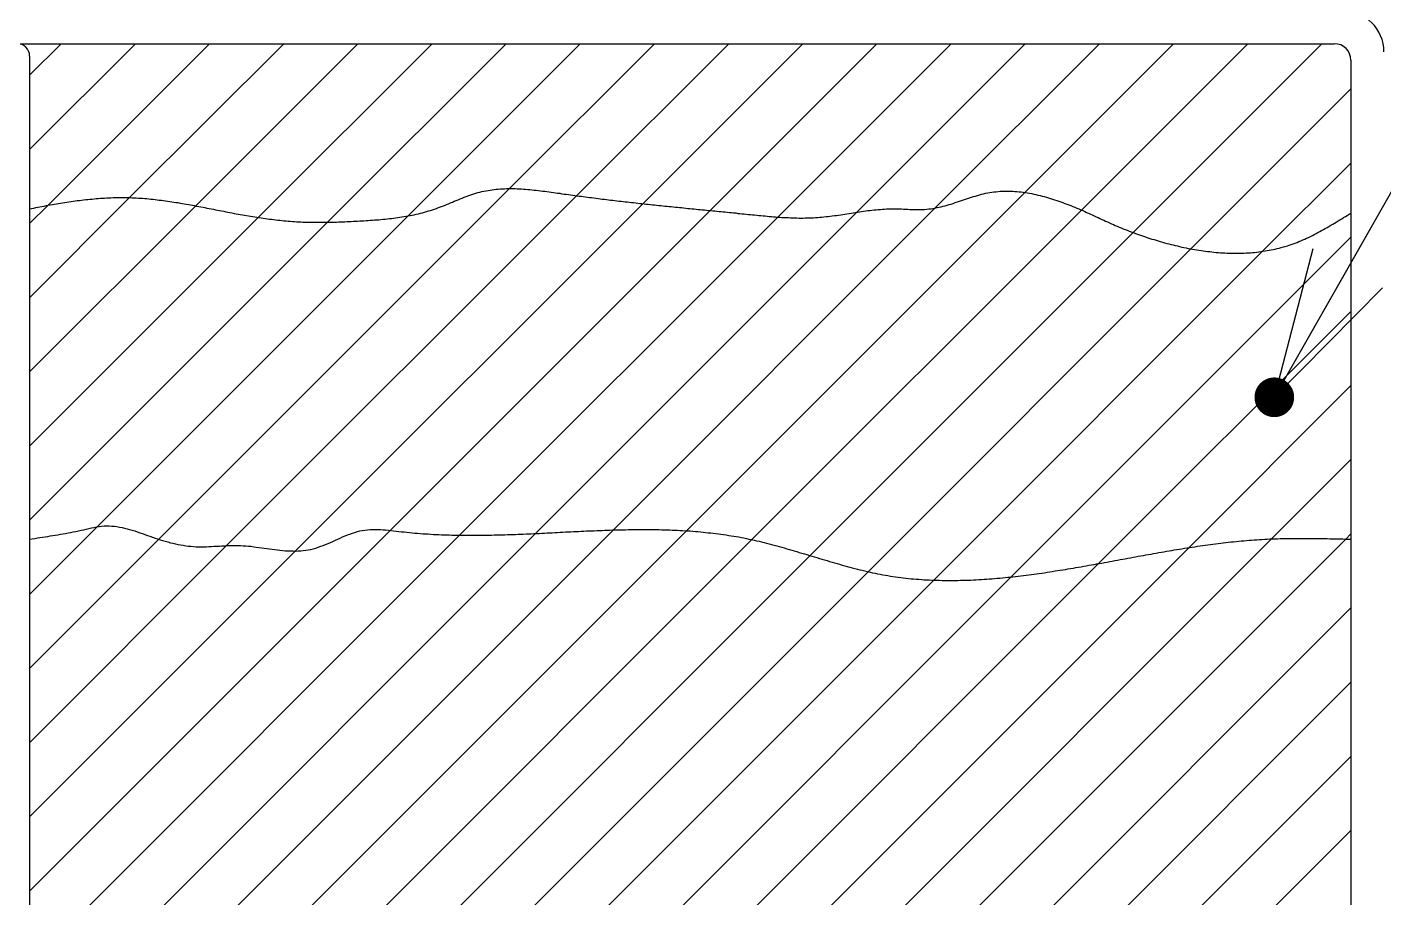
# Model space of a CAD drawing. Extents: x 443 to 1217, y -1921 to -677.
# Drawn here: x 888.38 to 904.38, y -1010.01 to -999.74 of the extents above; entities that cross this region are included whole.
import ezdxf

# ---------------------------------------------------------------- set-up
doc = ezdxf.new("R2010")
doc.units = 0
doc.header["$MEASUREMENT"] = 0
doc.layers.get('0').update_dxf_attribs({"linetype": 'CONTINUOUS'})
doc.layers.add('3', color=8, linetype='CONTINUOUS')

msp = doc.modelspace()

# ---------------------------------------------------------------- linework, layer by layer
at = {"color": 7, "linetype": 'Continuous'}
msp.add_line((903.087, -1004.109), (912.433, -987.68), dxfattribs=at)
at = {"color": 8, "linetype": 'Continuous'}
for p, q in [((888.406, -1001.187), (889.654, -999.939)), ((888.406, -1000.312), (888.779, -999.939)), ((888.621, -1001.846), (890.528, -999.939)), ((889.586, -1001.755), (891.403, -999.939)), ((890.365, -1001.852), (892.278, -999.939)), ((891.103, -1001.988), (893.152, -999.939)), ((891.92, -1002.046), (894.027, -999.939)), ((892.87, -1001.97), (894.901, -999.939)), ((894.067, -1001.648), (895.776, -999.939)), ((894.857, -1001.732), (896.651, -999.939)), ((895.638, -1001.826), (897.525, -999.939)), ((896.432, -1001.906), (898.4, -999.939)), ((897.229, -1001.984), (899.275, -999.939)), ((898.161, -1001.927), (900.149, -999.939)), ((899.084, -1001.878), (901.024, -999.939)), ((900.143, -1001.694), (901.898, -999.939)), ((900.811, -1001.901), (902.773, -999.939)), ((901.42, -1002.166), (903.648, -999.939)), ((902.102, -1002.359), (903.989, -1000.472)), ((902.947, -1002.388), (903.989, -1001.347)), ((889.93, -1005.784), (894.067, -1001.648)), ((896.153, -1005.684), (900.143, -1001.694)), ((888.406, -1002.936), (889.586, -1001.755)), ((888.406, -1002.061), (888.621, -1001.846)), ((888.406, -1003.81), (890.365, -1001.852)), ((890.73, -1005.859), (894.857, -1001.732)), ((891.542, -1005.922), (895.638, -1001.826)), ((888.406, -1004.685), (891.103, -1001.988)), ((889.204, -1005.636), (892.87, -1001.97)), ((892.659, -1005.679), (896.432, -1001.906)), ((893.478, -1005.736), (897.229, -1001.984)), ((894.372, -1005.716), (898.161, -1001.927)), ((895.288, -1005.675), (899.084, -1001.878)), ((896.924, -1005.788), (900.811, -1001.901)), ((888.406, -1005.56), (891.92, -1002.046)), ((897.611, -1005.976), (901.42, -1002.166)), ((899.982, -1006.228), (903.989, -1002.221)), ((898.295, -1006.166), (902.102, -1002.359)), ((899.069, -1006.266), (902.947, -1002.388)), ((901.014, -1006.071), (903.989, -1003.096)), ((902.077, -1005.883), (903.989, -1003.971)), ((903.054, -1005.78), (903.989, -1004.845)), ((888.406, -1006.434), (889.204, -1005.636)), ((888.406, -1012.557), (895.288, -1005.675)), ((888.406, -1009.933), (892.659, -1005.679)), ((888.406, -1013.431), (896.153, -1005.684)), ((888.406, -1011.682), (894.372, -1005.716)), ((888.406, -1010.807), (893.478, -1005.736)), ((888.406, -1007.309), (889.93, -1005.784)), ((888.406, -1014.306), (896.924, -1005.788)), ((888.406, -1008.184), (890.73, -1005.859)), ((894.063, -1014.771), (903.054, -1005.78)), ((894.98, -1014.729), (903.928, -1005.781)), ((903.928, -1005.781), (903.989, -1005.72)), ((888.406, -1009.058), (891.542, -1005.922)), ((888.848, -1014.739), (897.611, -1005.976)), ((893.205, -1014.754), (902.077, -1005.883)), ((889.923, -1014.538), (898.295, -1006.166)), ((892.372, -1014.713), (901.014, -1006.071)), ((890.75, -1014.585), (899.069, -1006.266)), ((891.553, -1014.657), (899.982, -1006.228)), ((895.968, -1014.615), (903.989, -1006.594)), ((896.915, -1014.543), (903.989, -1007.469)), ((897.773, -1014.56), (903.989, -1008.344)), ((898.575, -1014.632), (903.989, -1009.218))]:
    msp.add_line(p, q, dxfattribs=at)
at = {"color": 8}
for q in [(904.243, -1002.078), (903.545, -1002.353), (904.362, -1002.818)]:
    msp.add_line((903.087, -1004.109), q, dxfattribs=at)
at = {"color": 8, "const_width": 0.234}
msp.add_lwpolyline([(902.981, -1004.059, 1), (903.192, -1004.16, 1), (902.981, -1004.059)], format="xyb", dxfattribs=at)
at = {"layer": '3', "color": 3, "linetype": 'Continuous'}
for p, q in [((884.997, -999.939), (903.794, -999.939)), ((888.406, -1000.085), (888.406, -1020.44)), ((903.989, -1000.134), (903.989, -1020.391))]:
    msp.add_line(p, q, dxfattribs=at)
at = {"layer": '3', "color": 3}
for p, q in [((893.647, -1001.71), (893.67, -1001.702)), ((893.67, -1001.702), (893.694, -1001.696)), ((893.694, -1001.696), (893.717, -1001.689)), ((893.717, -1001.689), (893.741, -1001.684)), ((893.741, -1001.684), (893.765, -1001.678)), ((893.765, -1001.678), (893.789, -1001.674)), ((893.789, -1001.674), (893.813, -1001.669)), ((893.813, -1001.669), (893.837, -1001.665)), ((893.837, -1001.665), (893.861, -1001.662)), ((893.861, -1001.662), (893.885, -1001.658)), ((893.885, -1001.658), (893.91, -1001.656)), ((893.91, -1001.656), (893.934, -1001.654)), ((893.934, -1001.654), (893.959, -1001.652)), ((893.959, -1001.652), (893.983, -1001.651)), ((893.983, -1001.651), (894.008, -1001.65)), ((894.008, -1001.65), (894.032, -1001.649)), ((894.032, -1001.649), (894.057, -1001.649)), ((894.057, -1001.649), (894.082, -1001.649)), ((894.082, -1001.649), (894.106, -1001.649)), ((894.106, -1001.649), (894.131, -1001.649)), ((894.131, -1001.649), (894.156, -1001.65)), ((894.156, -1001.65), (894.181, -1001.651)), ((894.181, -1001.651), (894.206, -1001.652)), ((894.206, -1001.652), (894.231, -1001.654)), ((894.231, -1001.654), (894.256, -1001.655)), ((894.256, -1001.655), (894.281, -1001.657)), ((894.281, -1001.657), (894.306, -1001.66)), ((894.306, -1001.66), (894.331, -1001.663)), ((894.331, -1001.663), (894.356, -1001.665)), ((894.356, -1001.665), (894.382, -1001.667)), ((894.382, -1001.667), (894.408, -1001.67)), ((894.408, -1001.67), (894.433, -1001.674)), ((894.433, -1001.674), (894.458, -1001.677)), ((894.458, -1001.677), (894.483, -1001.68)), ((894.483, -1001.68), (894.508, -1001.684)), ((894.508, -1001.684), (894.533, -1001.687)), ((894.533, -1001.687), (894.559, -1001.69)), ((894.559, -1001.69), (894.584, -1001.694)), ((894.584, -1001.694), (894.609, -1001.698)), ((894.609, -1001.698), (894.634, -1001.701)), ((894.634, -1001.701), (894.659, -1001.704)), ((894.659, -1001.704), (894.684, -1001.709)), ((899.657, -1001.71), (899.681, -1001.704)), ((899.681, -1001.704), (899.706, -1001.699)), ((899.706, -1001.699), (899.73, -1001.694)), ((899.73, -1001.694), (899.754, -1001.69)), ((899.754, -1001.69), (899.779, -1001.687)), ((899.779, -1001.687), (899.803, -1001.685)), ((899.803, -1001.685), (899.828, -1001.682)), ((899.828, -1001.682), (899.852, -1001.68)), ((899.852, -1001.68), (899.877, -1001.679)), ((899.877, -1001.679), (899.901, -1001.678)), ((899.901, -1001.678), (899.927, -1001.678)), ((899.927, -1001.678), (899.952, -1001.678)), ((899.952, -1001.678), (899.977, -1001.678)), ((899.977, -1001.678), (900.001, -1001.679)), ((900.001, -1001.679), (900.026, -1001.681)), ((900.026, -1001.681), (900.051, -1001.684)), ((900.051, -1001.684), (900.076, -1001.686)), ((900.076, -1001.686), (900.101, -1001.688)), ((900.101, -1001.688), (900.126, -1001.691)), ((900.126, -1001.691), (900.15, -1001.694)), ((900.15, -1001.694), (900.175, -1001.699)), ((900.175, -1001.699), (900.2, -1001.703)), ((900.2, -1001.703), (900.225, -1001.707)), ((900.225, -1001.707), (900.25, -1001.713)), ((888.503, -1001.868), (888.528, -1001.863)), ((888.528, -1001.863), (888.552, -1001.859)), ((888.552, -1001.859), (888.577, -1001.854)), ((888.577, -1001.854), (888.601, -1001.849)), ((888.601, -1001.849), (888.625, -1001.845)), ((888.625, -1001.845), (888.65, -1001.84)), ((888.65, -1001.84), (888.674, -1001.836)), ((888.674, -1001.836), (888.699, -1001.832)), ((888.699, -1001.832), (888.723, -1001.827)), ((888.723, -1001.827), (888.748, -1001.823)), ((888.748, -1001.823), (888.772, -1001.82)), ((888.772, -1001.82), (888.797, -1001.815)), ((888.797, -1001.815), (888.821, -1001.811)), ((888.821, -1001.811), (888.846, -1001.808)), ((888.846, -1001.808), (888.87, -1001.803)), ((888.87, -1001.803), (888.895, -1001.8)), ((888.895, -1001.8), (888.919, -1001.797)), ((888.919, -1001.797), (888.944, -1001.794)), ((888.944, -1001.794), (888.968, -1001.789)), ((888.968, -1001.789), (888.993, -1001.787)), ((888.993, -1001.787), (889.018, -1001.784)), ((889.018, -1001.784), (889.042, -1001.781)), ((889.042, -1001.781), (889.068, -1001.778)), ((889.068, -1001.778), (889.093, -1001.775)), ((889.093, -1001.775), (889.117, -1001.773)), ((889.117, -1001.773), (889.142, -1001.771)), ((889.142, -1001.771), (889.167, -1001.769)), ((889.167, -1001.769), (889.192, -1001.766)), ((889.192, -1001.766), (889.216, -1001.764)), ((889.216, -1001.764), (889.241, -1001.763)), ((889.241, -1001.763), (889.266, -1001.761)), ((889.266, -1001.761), (889.291, -1001.76)), ((889.291, -1001.76), (889.316, -1001.759)), ((889.316, -1001.759), (889.34, -1001.758)), ((889.34, -1001.758), (889.365, -1001.757)), ((889.365, -1001.757), (889.39, -1001.755)), ((889.39, -1001.755), (889.415, -1001.755)), ((889.415, -1001.755), (889.44, -1001.754)), ((889.44, -1001.754), (889.465, -1001.754)), ((889.465, -1001.754), (889.489, -1001.754)), ((889.489, -1001.754), (889.514, -1001.754)), ((889.514, -1001.754), (889.539, -1001.754)), ((889.539, -1001.754), (889.564, -1001.755)), ((889.564, -1001.755), (889.59, -1001.755)), ((889.59, -1001.755), (889.614, -1001.757)), ((889.614, -1001.757), (889.639, -1001.758)), ((889.639, -1001.758), (889.664, -1001.759)), ((889.664, -1001.759), (889.689, -1001.76)), ((889.689, -1001.76), (889.713, -1001.761)), ((889.713, -1001.761), (889.738, -1001.763)), ((889.738, -1001.763), (889.763, -1001.764)), ((889.763, -1001.764), (889.787, -1001.766)), ((889.787, -1001.766), (889.812, -1001.769)), ((889.812, -1001.769), (889.837, -1001.772)), ((889.837, -1001.772), (889.861, -1001.774)), ((889.861, -1001.774), (889.886, -1001.776)), ((889.886, -1001.776), (889.911, -1001.779)), ((889.911, -1001.779), (889.935, -1001.783)), ((889.935, -1001.783), (889.96, -1001.786)), ((889.96, -1001.786), (889.984, -1001.788)), ((889.984, -1001.788), (890.009, -1001.793)), ((890.009, -1001.793), (890.033, -1001.796)), ((890.033, -1001.796), (890.058, -1001.799)), ((890.058, -1001.799), (890.082, -1001.803)), ((890.082, -1001.803), (890.107, -1001.807)), ((890.107, -1001.807), (890.131, -1001.811)), ((890.131, -1001.811), (890.156, -1001.814)), ((890.156, -1001.814), (890.18, -1001.819)), ((890.18, -1001.819), (890.205, -1001.823)), ((890.205, -1001.823), (890.229, -1001.827)), ((890.229, -1001.827), (890.254, -1001.832)), ((890.254, -1001.832), (890.278, -1001.836)), ((890.278, -1001.836), (890.303, -1001.84)), ((890.303, -1001.84), (890.327, -1001.845)), ((890.327, -1001.845), (890.352, -1001.849)), ((890.352, -1001.849), (890.376, -1001.855)), ((890.376, -1001.855), (890.401, -1001.859)), ((890.401, -1001.859), (890.425, -1001.863)), ((890.425, -1001.863), (890.451, -1001.868)), ((893.23, -1001.873), (893.252, -1001.864)), ((893.252, -1001.864), (893.276, -1001.856)), ((893.276, -1001.856), (893.299, -1001.846)), ((893.299, -1001.846), (893.322, -1001.837)), ((893.322, -1001.837), (893.345, -1001.827)), ((893.345, -1001.827), (893.369, -1001.818)), ((893.369, -1001.818), (893.392, -1001.808)), ((893.392, -1001.808), (893.415, -1001.798)), ((893.415, -1001.798), (893.438, -1001.789)), ((893.438, -1001.789), (893.461, -1001.779)), ((893.461, -1001.779), (893.485, -1001.77)), ((893.485, -1001.77), (893.507, -1001.761)), ((893.507, -1001.761), (893.53, -1001.751)), ((893.53, -1001.751), (893.553, -1001.742)), ((893.553, -1001.742), (893.576, -1001.734)), ((893.576, -1001.734), (893.6, -1001.725)), ((893.6, -1001.725), (893.623, -1001.717)), ((893.623, -1001.717), (893.647, -1001.71)), ((894.684, -1001.709), (894.71, -1001.712)), ((894.71, -1001.712), (894.736, -1001.715)), ((894.736, -1001.715), (894.761, -1001.719)), ((894.761, -1001.719), (894.786, -1001.723)), ((894.786, -1001.723), (894.811, -1001.726)), ((894.811, -1001.726), (894.836, -1001.729)), ((894.836, -1001.729), (894.861, -1001.733)), ((894.861, -1001.733), (894.886, -1001.736)), ((894.886, -1001.736), (894.911, -1001.739)), ((894.911, -1001.739), (894.936, -1001.743)), ((894.936, -1001.743), (894.96, -1001.747)), ((894.96, -1001.747), (894.985, -1001.749)), ((894.985, -1001.749), (895.01, -1001.752)), ((895.01, -1001.752), (895.035, -1001.755)), ((895.035, -1001.755), (895.06, -1001.759)), ((895.06, -1001.759), (895.086, -1001.762)), ((895.086, -1001.762), (895.11, -1001.765)), ((895.11, -1001.765), (895.135, -1001.769)), ((895.135, -1001.769), (895.16, -1001.772)), ((895.16, -1001.772), (895.185, -1001.774)), ((895.185, -1001.774), (895.21, -1001.777)), ((895.21, -1001.777), (895.234, -1001.781)), ((895.234, -1001.781), (895.259, -1001.784)), ((895.259, -1001.784), (895.284, -1001.786)), ((895.284, -1001.786), (895.308, -1001.789)), ((895.308, -1001.789), (895.333, -1001.793)), ((895.333, -1001.793), (895.358, -1001.795)), ((895.358, -1001.795), (895.382, -1001.798)), ((895.382, -1001.798), (895.407, -1001.8)), ((895.407, -1001.8), (895.432, -1001.803)), ((895.432, -1001.803), (895.456, -1001.806)), ((895.456, -1001.806), (895.481, -1001.809)), ((895.481, -1001.809), (895.506, -1001.811)), ((895.506, -1001.811), (895.53, -1001.814)), ((895.53, -1001.814), (895.555, -1001.816)), ((895.555, -1001.816), (895.579, -1001.82)), ((895.579, -1001.82), (895.604, -1001.822)), ((895.604, -1001.822), (895.628, -1001.825)), ((895.628, -1001.825), (895.653, -1001.827)), ((895.653, -1001.827), (895.678, -1001.831)), ((895.678, -1001.831), (895.702, -1001.833)), ((895.702, -1001.833), (895.727, -1001.835)), ((895.727, -1001.835), (895.751, -1001.838)), ((895.751, -1001.838), (895.776, -1001.84)), ((895.776, -1001.84), (895.8, -1001.843)), ((895.8, -1001.843), (895.826, -1001.846)), ((895.826, -1001.846), (895.85, -1001.848)), ((895.85, -1001.848), (895.875, -1001.85)), ((895.875, -1001.85), (895.899, -1001.854)), ((895.899, -1001.854), (895.924, -1001.856)), ((895.924, -1001.856), (895.948, -1001.858)), ((895.948, -1001.858), (895.973, -1001.861)), ((895.973, -1001.861), (895.997, -1001.863)), ((895.997, -1001.863), (896.022, -1001.866)), ((896.022, -1001.866), (896.046, -1001.868)), ((899.133, -1001.869), (899.157, -1001.862)), ((899.157, -1001.862), (899.181, -1001.857)), ((899.181, -1001.857), (899.205, -1001.85)), ((899.205, -1001.85), (899.229, -1001.844)), ((899.229, -1001.844), (899.253, -1001.836)), ((899.253, -1001.836), (899.276, -1001.83)), ((899.276, -1001.83), (899.3, -1001.822)), ((899.3, -1001.822), (899.324, -1001.814)), ((899.324, -1001.814), (899.348, -1001.806)), ((899.348, -1001.806), (899.372, -1001.798)), ((899.372, -1001.798), (899.395, -1001.79)), ((899.395, -1001.79), (899.419, -1001.782)), ((899.419, -1001.782), (899.443, -1001.774)), ((899.443, -1001.774), (899.467, -1001.765)), ((899.467, -1001.765), (899.491, -1001.758)), ((899.491, -1001.758), (899.515, -1001.75)), ((899.515, -1001.75), (899.537, -1001.742)), ((899.537, -1001.742), (899.561, -1001.736)), ((899.561, -1001.736), (899.585, -1001.728)), ((899.585, -1001.728), (899.609, -1001.722)), ((899.609, -1001.722), (899.633, -1001.715)), ((899.633, -1001.715), (899.657, -1001.71)), ((900.25, -1001.713), (900.274, -1001.718)), ((900.274, -1001.718), (900.299, -1001.724)), ((900.299, -1001.724), (900.324, -1001.729)), ((900.324, -1001.729), (900.348, -1001.736)), ((900.348, -1001.736), (900.373, -1001.742)), ((900.373, -1001.742), (900.398, -1001.749)), ((900.398, -1001.749), (900.422, -1001.757)), ((900.422, -1001.757), (900.447, -1001.764)), ((900.447, -1001.764), (900.471, -1001.772)), ((900.471, -1001.772), (900.495, -1001.779)), ((900.495, -1001.779), (900.52, -1001.787)), ((900.52, -1001.787), (900.544, -1001.796)), ((900.544, -1001.796), (900.568, -1001.804)), ((900.568, -1001.804), (900.592, -1001.813)), ((900.592, -1001.813), (900.616, -1001.822)), ((900.616, -1001.822), (900.64, -1001.831)), ((900.64, -1001.831), (900.664, -1001.84)), ((900.664, -1001.84), (900.687, -1001.849)), ((900.687, -1001.849), (900.711, -1001.859)), ((900.711, -1001.859), (900.734, -1001.869)), ((888.406, -1001.886), (888.43, -1001.882)), ((888.43, -1001.882), (888.455, -1001.878)), ((888.455, -1001.878), (888.479, -1001.872)), ((888.479, -1001.872), (888.503, -1001.868)), ((890.451, -1001.868), (890.474, -1001.873)), ((890.474, -1001.873), (890.498, -1001.878)), ((890.498, -1001.878), (890.524, -1001.883)), ((890.524, -1001.883), (890.548, -1001.887)), ((890.548, -1001.887), (890.573, -1001.892)), ((890.573, -1001.892), (890.597, -1001.897)), ((890.597, -1001.897), (890.622, -1001.901)), ((890.622, -1001.901), (890.646, -1001.907)), ((890.646, -1001.907), (890.671, -1001.911)), ((890.671, -1001.911), (890.695, -1001.916)), ((890.695, -1001.916), (890.72, -1001.921)), ((890.72, -1001.921), (890.744, -1001.925)), ((890.744, -1001.925), (890.768, -1001.93)), ((890.768, -1001.93), (890.793, -1001.934)), ((890.793, -1001.934), (890.817, -1001.94)), ((890.817, -1001.94), (890.842, -1001.944)), ((890.842, -1001.944), (890.866, -1001.948)), ((890.866, -1001.948), (890.891, -1001.953)), ((890.891, -1001.953), (890.915, -1001.957)), ((890.915, -1001.957), (890.94, -1001.961)), ((890.94, -1001.961), (890.964, -1001.966)), ((890.964, -1001.966), (890.989, -1001.97)), ((890.989, -1001.97), (891.013, -1001.975)), ((891.013, -1001.975), (891.038, -1001.978)), ((891.038, -1001.978), (891.062, -1001.982)), ((891.062, -1001.982), (891.087, -1001.986)), ((891.087, -1001.986), (891.111, -1001.99)), ((891.111, -1001.99), (891.136, -1001.993)), ((891.136, -1001.993), (891.16, -1001.997)), ((891.16, -1001.997), (891.185, -1002.001)), ((891.185, -1002.001), (891.21, -1002.004)), ((891.21, -1002.004), (891.234, -1002.007)), ((891.234, -1002.007), (891.259, -1002.01)), ((891.259, -1002.01), (891.283, -1002.014)), ((891.283, -1002.014), (891.308, -1002.017)), ((891.308, -1002.017), (891.332, -1002.019)), ((891.332, -1002.019), (891.357, -1002.022)), ((891.357, -1002.022), (891.382, -1002.025)), ((891.382, -1002.025), (891.406, -1002.027)), ((891.406, -1002.027), (891.431, -1002.03)), ((892.324, -1002.029), (892.349, -1002.027)), ((892.349, -1002.027), (892.374, -1002.026)), ((892.374, -1002.026), (892.399, -1002.024)), ((892.399, -1002.024), (892.424, -1002.022)), ((892.424, -1002.022), (892.449, -1002.02)), ((892.449, -1002.02), (892.474, -1002.018)), ((892.474, -1002.018), (892.499, -1002.017)), ((892.499, -1002.017), (892.524, -1002.015)), ((892.524, -1002.015), (892.548, -1002.013)), ((892.548, -1002.013), (892.573, -1002.01)), ((892.573, -1002.01), (892.599, -1002.007)), ((892.599, -1002.007), (892.624, -1002.005)), ((892.624, -1002.005), (892.649, -1002.002)), ((892.649, -1002.002), (892.673, -1002)), ((892.673, -1002), (892.698, -1001.996)), ((892.698, -1001.996), (892.723, -1001.993)), ((892.723, -1001.993), (892.747, -1001.99)), ((892.747, -1001.99), (892.772, -1001.986)), ((892.772, -1001.986), (892.797, -1001.982)), ((892.797, -1001.982), (892.821, -1001.979)), ((892.821, -1001.979), (892.846, -1001.975)), ((892.846, -1001.975), (892.87, -1001.97)), ((892.87, -1001.97), (892.895, -1001.966)), ((892.895, -1001.966), (892.919, -1001.96)), ((892.919, -1001.96), (892.943, -1001.956)), ((892.943, -1001.956), (892.967, -1001.951)), ((892.967, -1001.951), (892.992, -1001.945)), ((892.992, -1001.945), (893.016, -1001.939)), ((893.016, -1001.939), (893.04, -1001.933)), ((893.04, -1001.933), (893.064, -1001.927)), ((893.064, -1001.927), (893.088, -1001.92)), ((893.088, -1001.92), (893.112, -1001.912)), ((893.112, -1001.912), (893.135, -1001.906)), ((893.135, -1001.906), (893.159, -1001.898)), ((893.159, -1001.898), (893.183, -1001.889)), ((893.183, -1001.889), (893.206, -1001.882)), ((893.206, -1001.882), (893.23, -1001.873)), ((896.046, -1001.868), (896.071, -1001.871)), ((896.071, -1001.871), (896.095, -1001.873)), ((896.095, -1001.873), (896.12, -1001.875)), ((896.12, -1001.875), (896.144, -1001.878)), ((896.144, -1001.878), (896.169, -1001.881)), ((896.169, -1001.881), (896.193, -1001.883)), ((896.193, -1001.883), (896.218, -1001.885)), ((896.218, -1001.885), (896.242, -1001.887)), ((896.242, -1001.887), (896.267, -1001.891)), ((896.267, -1001.891), (896.291, -1001.893)), ((896.291, -1001.893), (896.316, -1001.895)), ((896.316, -1001.895), (896.34, -1001.897)), ((896.34, -1001.897), (896.365, -1001.899)), ((896.365, -1001.899), (896.389, -1001.903)), ((896.389, -1001.903), (896.414, -1001.905)), ((896.414, -1001.905), (896.438, -1001.907)), ((896.438, -1001.907), (896.463, -1001.909)), ((896.463, -1001.909), (896.488, -1001.912)), ((896.488, -1001.912), (896.512, -1001.915)), ((896.512, -1001.915), (896.537, -1001.917)), ((896.537, -1001.917), (896.561, -1001.919)), ((896.561, -1001.919), (896.586, -1001.922)), ((896.586, -1001.922), (896.61, -1001.924)), ((896.61, -1001.924), (896.635, -1001.927)), ((896.635, -1001.927), (896.66, -1001.929)), ((896.66, -1001.929), (896.684, -1001.932)), ((896.684, -1001.932), (896.709, -1001.934)), ((896.709, -1001.934), (896.734, -1001.936)), ((896.734, -1001.936), (896.758, -1001.94)), ((896.758, -1001.94), (896.783, -1001.942)), ((896.783, -1001.942), (896.809, -1001.944)), ((896.809, -1001.944), (896.833, -1001.947)), ((896.833, -1001.947), (896.858, -1001.949)), ((896.858, -1001.949), (896.883, -1001.952)), ((896.883, -1001.952), (896.907, -1001.955)), ((896.907, -1001.955), (896.932, -1001.957)), ((896.932, -1001.957), (896.957, -1001.959)), ((896.957, -1001.959), (896.982, -1001.963)), ((896.982, -1001.963), (897.006, -1001.965)), ((897.006, -1001.965), (897.031, -1001.967)), ((897.031, -1001.967), (897.056, -1001.969)), ((897.056, -1001.969), (897.081, -1001.971)), ((897.081, -1001.971), (897.106, -1001.975)), ((897.106, -1001.975), (897.13, -1001.977)), ((897.13, -1001.977), (897.155, -1001.978)), ((897.155, -1001.978), (897.18, -1001.98)), ((897.18, -1001.98), (897.205, -1001.982)), ((897.205, -1001.982), (897.23, -1001.984)), ((897.23, -1001.984), (897.254, -1001.985)), ((897.254, -1001.985), (897.279, -1001.988)), ((897.279, -1001.988), (897.304, -1001.989)), ((897.304, -1001.989), (897.329, -1001.99)), ((897.329, -1001.99), (897.355, -1001.991)), ((897.355, -1001.991), (897.379, -1001.992)), ((897.379, -1001.992), (897.404, -1001.993)), ((897.404, -1001.993), (897.429, -1001.994)), ((897.429, -1001.994), (897.454, -1001.994)), ((897.454, -1001.994), (897.479, -1001.995)), ((897.479, -1001.995), (897.503, -1001.995)), ((897.503, -1001.995), (897.528, -1001.995)), ((897.528, -1001.995), (897.553, -1001.994)), ((897.553, -1001.994), (897.578, -1001.994)), ((897.578, -1001.994), (897.602, -1001.993)), ((897.602, -1001.993), (897.627, -1001.993)), ((897.627, -1001.993), (897.652, -1001.992)), ((897.652, -1001.992), (897.676, -1001.99)), ((897.676, -1001.99), (897.701, -1001.989)), ((897.701, -1001.989), (897.726, -1001.986)), ((897.726, -1001.986), (897.75, -1001.984)), ((897.75, -1001.984), (897.775, -1001.982)), ((897.775, -1001.982), (897.8, -1001.979)), ((897.8, -1001.979), (897.824, -1001.977)), ((897.824, -1001.977), (897.849, -1001.973)), ((897.849, -1001.973), (897.873, -1001.97)), ((897.873, -1001.97), (897.898, -1001.967)), ((897.898, -1001.967), (897.923, -1001.964)), ((897.923, -1001.964), (897.947, -1001.96)), ((897.947, -1001.96), (897.972, -1001.956)), ((897.972, -1001.956), (897.996, -1001.953)), ((897.996, -1001.953), (898.022, -1001.948)), ((898.022, -1001.948), (898.045, -1001.945)), ((898.045, -1001.945), (898.071, -1001.941)), ((898.071, -1001.941), (898.095, -1001.937)), ((898.095, -1001.937), (898.12, -1001.933)), ((898.12, -1001.933), (898.145, -1001.93)), ((898.145, -1001.93), (898.169, -1001.925)), ((898.169, -1001.925), (898.194, -1001.922)), ((898.194, -1001.922), (898.218, -1001.918)), ((898.218, -1001.918), (898.243, -1001.915)), ((898.243, -1001.915), (898.267, -1001.911)), ((898.267, -1001.911), (898.292, -1001.908)), ((898.292, -1001.908), (898.317, -1001.905)), ((898.317, -1001.905), (898.341, -1001.901)), ((898.341, -1001.901), (898.366, -1001.899)), ((898.366, -1001.899), (898.391, -1001.897)), ((898.391, -1001.897), (898.415, -1001.895)), ((898.415, -1001.895), (898.44, -1001.893)), ((898.44, -1001.893), (898.465, -1001.891)), ((898.465, -1001.891), (898.49, -1001.889)), ((898.49, -1001.889), (898.514, -1001.888)), ((898.514, -1001.888), (898.539, -1001.887)), ((898.539, -1001.887), (898.564, -1001.886)), ((898.564, -1001.886), (898.589, -1001.886)), ((898.589, -1001.886), (898.614, -1001.887)), ((898.614, -1001.887), (898.639, -1001.887)), ((898.639, -1001.887), (898.665, -1001.888)), ((898.665, -1001.888), (898.688, -1001.888)), ((898.688, -1001.888), (898.714, -1001.889)), ((898.714, -1001.889), (898.739, -1001.891)), ((898.739, -1001.891), (898.764, -1001.892)), ((898.764, -1001.892), (898.789, -1001.893)), ((898.789, -1001.893), (898.814, -1001.893)), ((898.814, -1001.893), (898.839, -1001.894)), ((898.839, -1001.894), (898.864, -1001.894)), ((898.864, -1001.894), (898.888, -1001.894)), ((898.888, -1001.894), (898.913, -1001.894)), ((898.913, -1001.894), (898.938, -1001.894)), ((898.938, -1001.894), (898.962, -1001.893)), ((898.962, -1001.893), (898.987, -1001.891)), ((898.987, -1001.891), (899.011, -1001.888)), ((899.011, -1001.888), (899.036, -1001.885)), ((899.036, -1001.885), (899.06, -1001.882)), ((899.06, -1001.882), (899.084, -1001.879)), ((899.084, -1001.879), (899.109, -1001.873)), ((899.109, -1001.873), (899.133, -1001.869)), ((900.734, -1001.869), (900.757, -1001.879)), ((900.757, -1001.879), (900.781, -1001.888)), ((900.781, -1001.888), (900.804, -1001.898)), ((900.804, -1001.898), (900.827, -1001.908)), ((900.827, -1001.908), (900.85, -1001.918)), ((900.85, -1001.918), (900.871, -1001.929)), ((900.871, -1001.929), (900.894, -1001.939)), ((900.894, -1001.939), (900.917, -1001.949)), ((900.917, -1001.949), (900.939, -1001.959)), ((900.939, -1001.959), (900.962, -1001.97)), ((900.962, -1001.97), (900.985, -1001.98)), ((900.985, -1001.98), (901.007, -1001.991)), ((901.007, -1001.991), (901.029, -1002.001)), ((901.029, -1002.001), (901.051, -1002.012)), ((901.051, -1002.012), (901.074, -1002.021)), ((901.074, -1002.021), (901.097, -1002.032)), ((903.839, -1002.03), (903.861, -1002.017)), ((903.861, -1002.017), (903.882, -1002.004)), ((903.882, -1002.004), (903.903, -1001.99)), ((903.903, -1001.99), (903.925, -1001.977)), ((903.925, -1001.977), (903.946, -1001.964)), ((903.946, -1001.964), (903.968, -1001.951)), ((903.968, -1001.951), (903.989, -1001.937)), ((891.431, -1002.03), (891.455, -1002.032)), ((891.455, -1002.032), (891.48, -1002.033)), ((891.48, -1002.033), (891.505, -1002.036)), ((891.505, -1002.036), (891.529, -1002.038)), ((891.529, -1002.038), (891.555, -1002.039)), ((891.555, -1002.039), (891.58, -1002.04)), ((891.58, -1002.04), (891.604, -1002.042)), ((891.604, -1002.042), (891.629, -1002.043)), ((891.629, -1002.043), (891.654, -1002.044)), ((891.654, -1002.044), (891.678, -1002.044)), ((891.678, -1002.044), (891.703, -1002.045)), ((891.703, -1002.045), (891.728, -1002.045)), ((891.728, -1002.045), (891.753, -1002.046)), ((891.753, -1002.046), (891.777, -1002.046)), ((891.777, -1002.046), (891.802, -1002.046)), ((891.802, -1002.046), (891.827, -1002.046)), ((891.827, -1002.046), (891.852, -1002.046)), ((891.852, -1002.046), (891.876, -1002.046)), ((891.876, -1002.046), (891.901, -1002.046)), ((891.901, -1002.046), (891.926, -1002.045)), ((891.926, -1002.045), (891.951, -1002.045)), ((891.951, -1002.045), (891.975, -1002.044)), ((891.975, -1002.044), (892, -1002.044)), ((892, -1002.044), (892.025, -1002.043)), ((892.025, -1002.043), (892.05, -1002.042)), ((892.05, -1002.042), (892.075, -1002.041)), ((892.075, -1002.041), (892.101, -1002.04)), ((892.101, -1002.04), (892.124, -1002.039)), ((892.124, -1002.039), (892.15, -1002.038)), ((892.15, -1002.038), (892.175, -1002.037)), ((892.175, -1002.037), (892.2, -1002.036)), ((892.2, -1002.036), (892.225, -1002.034)), ((892.225, -1002.034), (892.25, -1002.033)), ((892.25, -1002.033), (892.275, -1002.031)), ((892.275, -1002.031), (892.3, -1002.03)), ((892.3, -1002.03), (892.324, -1002.029)), ((901.097, -1002.032), (901.12, -1002.042)), ((901.12, -1002.042), (901.142, -1002.052)), ((901.142, -1002.052), (901.165, -1002.063)), ((901.165, -1002.063), (901.189, -1002.073)), ((901.189, -1002.073), (901.211, -1002.082)), ((901.211, -1002.082), (901.234, -1002.092)), ((901.234, -1002.092), (901.257, -1002.102)), ((901.257, -1002.102), (901.281, -1002.112)), ((901.281, -1002.112), (901.304, -1002.121)), ((901.304, -1002.121), (901.328, -1002.13)), ((901.328, -1002.13), (901.352, -1002.14)), ((901.352, -1002.14), (901.376, -1002.149)), ((901.376, -1002.149), (901.4, -1002.159)), ((901.4, -1002.159), (901.424, -1002.167)), ((901.424, -1002.167), (901.448, -1002.176)), ((901.448, -1002.176), (901.472, -1002.185)), ((901.472, -1002.185), (901.496, -1002.194)), ((903.557, -1002.19), (903.579, -1002.178)), ((903.579, -1002.178), (903.6, -1002.167)), ((903.6, -1002.167), (903.622, -1002.155)), ((903.622, -1002.155), (903.644, -1002.143)), ((903.644, -1002.143), (903.666, -1002.131)), ((903.666, -1002.131), (903.688, -1002.119)), ((903.688, -1002.119), (903.709, -1002.106)), ((903.709, -1002.106), (903.731, -1002.094)), ((903.731, -1002.094), (903.753, -1002.081)), ((903.753, -1002.081), (903.775, -1002.068)), ((903.775, -1002.068), (903.797, -1002.056)), ((903.797, -1002.056), (903.817, -1002.043)), ((903.817, -1002.043), (903.839, -1002.03)), ((901.496, -1002.194), (901.52, -1002.202)), ((901.52, -1002.202), (901.545, -1002.211)), ((901.545, -1002.211), (901.569, -1002.219)), ((901.569, -1002.219), (901.594, -1002.227)), ((901.594, -1002.227), (901.618, -1002.235)), ((901.618, -1002.235), (901.643, -1002.243)), ((901.643, -1002.243), (901.668, -1002.25)), ((901.668, -1002.25), (901.692, -1002.258)), ((901.692, -1002.258), (901.717, -1002.265)), ((901.717, -1002.265), (901.742, -1002.273)), ((901.742, -1002.273), (901.767, -1002.28)), ((901.767, -1002.28), (901.792, -1002.287)), ((901.792, -1002.287), (901.817, -1002.294)), ((901.817, -1002.294), (901.842, -1002.3)), ((901.842, -1002.3), (901.868, -1002.307)), ((901.868, -1002.307), (901.893, -1002.313)), ((901.893, -1002.313), (901.918, -1002.32)), ((901.918, -1002.32), (901.944, -1002.325)), ((901.944, -1002.325), (901.969, -1002.331)), ((901.969, -1002.331), (901.994, -1002.337)), ((901.994, -1002.337), (902.019, -1002.343)), ((902.019, -1002.343), (902.045, -1002.347)), ((902.045, -1002.347), (902.07, -1002.353)), ((903.145, -1002.349), (903.169, -1002.343)), ((903.169, -1002.343), (903.193, -1002.336)), ((903.193, -1002.336), (903.216, -1002.33)), ((903.216, -1002.33), (903.24, -1002.322)), ((903.24, -1002.322), (903.262, -1002.316)), ((903.262, -1002.316), (903.285, -1002.307)), ((903.285, -1002.307), (903.308, -1002.299)), ((903.308, -1002.299), (903.332, -1002.291)), ((903.332, -1002.291), (903.355, -1002.282)), ((903.355, -1002.282), (903.377, -1002.273)), ((903.377, -1002.273), (903.4, -1002.263)), ((903.4, -1002.263), (903.423, -1002.253)), ((903.423, -1002.253), (903.446, -1002.244)), ((903.446, -1002.244), (903.467, -1002.234)), ((903.467, -1002.234), (903.49, -1002.223)), ((903.49, -1002.223), (903.512, -1002.212)), ((903.512, -1002.212), (903.535, -1002.201)), ((903.535, -1002.201), (903.557, -1002.19)), ((902.07, -1002.353), (902.095, -1002.358)), ((902.095, -1002.358), (902.121, -1002.362)), ((902.121, -1002.362), (902.147, -1002.367)), ((902.147, -1002.367), (902.172, -1002.371)), ((902.172, -1002.371), (902.198, -1002.376)), ((902.198, -1002.376), (902.223, -1002.379)), ((902.223, -1002.379), (902.248, -1002.383)), ((902.248, -1002.383), (902.274, -1002.386)), ((902.274, -1002.386), (902.299, -1002.39)), ((902.299, -1002.39), (902.325, -1002.392)), ((902.325, -1002.392), (902.35, -1002.395)), ((902.35, -1002.395), (902.375, -1002.397)), ((902.375, -1002.397), (902.402, -1002.4)), ((902.402, -1002.4), (902.427, -1002.402)), ((902.427, -1002.402), (902.452, -1002.404)), ((902.452, -1002.404), (902.478, -1002.406)), ((902.478, -1002.406), (902.503, -1002.407)), ((902.503, -1002.407), (902.528, -1002.408)), ((902.528, -1002.408), (902.553, -1002.409)), ((902.553, -1002.409), (902.578, -1002.409)), ((902.578, -1002.409), (902.604, -1002.41)), ((902.604, -1002.41), (902.629, -1002.41)), ((902.629, -1002.41), (902.654, -1002.41)), ((902.654, -1002.41), (902.679, -1002.409)), ((902.679, -1002.409), (902.705, -1002.409)), ((902.705, -1002.409), (902.73, -1002.408)), ((902.73, -1002.408), (902.755, -1002.407)), ((902.755, -1002.407), (902.78, -1002.406)), ((902.78, -1002.406), (902.804, -1002.404)), ((902.804, -1002.404), (902.829, -1002.402)), ((902.829, -1002.402), (902.854, -1002.4)), ((902.854, -1002.4), (902.879, -1002.397)), ((902.879, -1002.397), (902.903, -1002.394)), ((902.903, -1002.394), (902.928, -1002.391)), ((902.928, -1002.391), (902.952, -1002.388)), ((902.952, -1002.388), (902.977, -1002.384)), ((902.977, -1002.384), (903.001, -1002.38)), ((903.001, -1002.38), (903.025, -1002.376)), ((903.025, -1002.376), (903.049, -1002.371)), ((903.049, -1002.371), (903.073, -1002.366)), ((903.073, -1002.366), (903.097, -1002.361)), ((903.097, -1002.361), (903.121, -1002.355)), ((903.121, -1002.355), (903.145, -1002.349)), ((888.862, -1005.708), (888.892, -1005.703)), ((888.892, -1005.703), (888.921, -1005.696)), ((888.921, -1005.696), (888.952, -1005.691)), ((888.952, -1005.691), (888.983, -1005.684)), ((888.983, -1005.684), (889.013, -1005.678)), ((889.013, -1005.678), (889.044, -1005.671)), ((889.044, -1005.671), (889.074, -1005.664)), ((889.074, -1005.664), (889.103, -1005.657)), ((889.103, -1005.657), (889.134, -1005.65)), ((889.134, -1005.65), (889.165, -1005.644)), ((889.165, -1005.644), (889.195, -1005.637)), ((889.195, -1005.637), (889.226, -1005.633)), ((889.226, -1005.633), (889.255, -1005.63)), ((889.255, -1005.63), (889.285, -1005.627)), ((889.285, -1005.627), (889.316, -1005.627)), ((889.316, -1005.627), (889.345, -1005.627)), ((889.345, -1005.627), (889.376, -1005.629)), ((889.376, -1005.629), (889.406, -1005.631)), ((889.406, -1005.631), (889.436, -1005.635)), ((889.436, -1005.635), (889.466, -1005.641)), ((889.466, -1005.641), (889.496, -1005.646)), ((889.496, -1005.646), (889.526, -1005.653)), ((889.526, -1005.653), (889.556, -1005.66)), ((889.556, -1005.66), (889.586, -1005.669)), ((889.586, -1005.669), (889.616, -1005.678)), ((889.616, -1005.678), (889.646, -1005.686)), ((889.646, -1005.686), (889.676, -1005.696)), ((889.676, -1005.696), (889.705, -1005.707)), ((889.705, -1005.707), (889.736, -1005.717)), ((892.213, -1005.712), (892.242, -1005.703)), ((892.242, -1005.703), (892.272, -1005.694)), ((892.272, -1005.694), (892.301, -1005.686)), ((892.301, -1005.686), (892.33, -1005.68)), ((892.33, -1005.68), (892.361, -1005.676)), ((892.361, -1005.676), (892.39, -1005.672)), ((892.39, -1005.672), (892.421, -1005.669)), ((892.421, -1005.669), (892.451, -1005.668)), ((892.451, -1005.668), (892.482, -1005.668)), ((892.482, -1005.668), (892.512, -1005.668)), ((892.512, -1005.668), (892.543, -1005.669)), ((892.543, -1005.669), (892.575, -1005.671)), ((892.575, -1005.671), (892.605, -1005.674)), ((892.605, -1005.674), (892.637, -1005.677)), ((892.637, -1005.677), (892.667, -1005.68)), ((892.667, -1005.68), (892.699, -1005.684)), ((892.699, -1005.684), (892.73, -1005.688)), ((892.73, -1005.688), (892.761, -1005.691)), ((892.761, -1005.691), (892.793, -1005.695)), ((892.793, -1005.695), (892.824, -1005.698)), ((892.824, -1005.698), (892.855, -1005.702)), ((892.855, -1005.702), (892.886, -1005.705)), ((892.886, -1005.705), (892.918, -1005.707)), ((892.918, -1005.707), (892.949, -1005.71)), ((894.54, -1005.708), (894.571, -1005.706)), ((894.571, -1005.706), (894.602, -1005.705)), ((894.602, -1005.705), (894.633, -1005.704)), ((894.633, -1005.704), (894.664, -1005.702)), ((894.664, -1005.702), (894.694, -1005.701)), ((894.694, -1005.701), (894.726, -1005.698)), ((894.726, -1005.698), (894.756, -1005.697)), ((894.756, -1005.697), (894.788, -1005.695)), ((894.788, -1005.695), (894.819, -1005.694)), ((894.819, -1005.694), (894.849, -1005.693)), ((894.849, -1005.693), (894.881, -1005.691)), ((894.881, -1005.691), (894.911, -1005.69)), ((894.911, -1005.69), (894.943, -1005.689)), ((894.943, -1005.689), (894.973, -1005.686)), ((894.973, -1005.686), (895.004, -1005.685)), ((895.004, -1005.685), (895.035, -1005.684)), ((895.035, -1005.684), (895.066, -1005.683)), ((895.066, -1005.683), (895.096, -1005.682)), ((895.096, -1005.682), (895.127, -1005.68)), ((895.127, -1005.68), (895.159, -1005.679)), ((895.159, -1005.679), (895.189, -1005.678)), ((895.189, -1005.678), (895.22, -1005.677)), ((895.22, -1005.677), (895.251, -1005.676)), ((895.251, -1005.676), (895.282, -1005.674)), ((895.282, -1005.674), (895.312, -1005.674)), ((895.312, -1005.674), (895.343, -1005.673)), ((895.343, -1005.673), (895.373, -1005.672)), ((895.373, -1005.672), (895.405, -1005.672)), ((895.405, -1005.672), (895.435, -1005.671)), ((895.435, -1005.671), (895.466, -1005.67)), ((895.466, -1005.67), (895.496, -1005.67)), ((895.496, -1005.67), (895.527, -1005.67)), ((895.527, -1005.67), (895.557, -1005.669)), ((895.557, -1005.669), (895.588, -1005.669)), ((895.588, -1005.669), (895.62, -1005.669)), ((895.62, -1005.669), (895.65, -1005.669)), ((895.65, -1005.669), (895.681, -1005.669)), ((895.681, -1005.669), (895.711, -1005.669)), ((895.711, -1005.669), (895.742, -1005.669)), ((895.742, -1005.669), (895.772, -1005.67)), ((895.772, -1005.67), (895.803, -1005.67)), ((895.803, -1005.67), (895.833, -1005.67)), ((895.833, -1005.67), (895.864, -1005.671)), ((895.864, -1005.671), (895.894, -1005.672)), ((895.894, -1005.672), (895.925, -1005.673)), ((895.925, -1005.673), (895.955, -1005.674)), ((895.955, -1005.674), (895.986, -1005.676)), ((895.986, -1005.676), (896.016, -1005.677)), ((896.016, -1005.677), (896.046, -1005.678)), ((896.046, -1005.678), (896.076, -1005.679)), ((896.076, -1005.679), (896.107, -1005.681)), ((896.107, -1005.681), (896.137, -1005.683)), ((896.137, -1005.683), (896.168, -1005.684)), ((896.168, -1005.684), (896.198, -1005.686)), ((896.198, -1005.686), (896.229, -1005.689)), ((896.229, -1005.689), (896.258, -1005.692)), ((896.258, -1005.692), (896.289, -1005.694)), ((896.289, -1005.694), (896.319, -1005.696)), ((896.319, -1005.696), (896.35, -1005.7)), ((896.35, -1005.7), (896.379, -1005.703)), ((896.379, -1005.703), (896.41, -1005.706)), ((896.41, -1005.706), (896.44, -1005.709)), ((888.406, -1005.782), (888.437, -1005.778)), ((888.437, -1005.778), (888.467, -1005.774)), ((888.467, -1005.774), (888.498, -1005.768)), ((888.498, -1005.768), (888.527, -1005.764)), ((888.527, -1005.764), (888.557, -1005.759)), ((888.557, -1005.759), (888.588, -1005.755)), ((888.588, -1005.755), (888.619, -1005.75)), ((888.619, -1005.75), (888.649, -1005.745)), ((888.649, -1005.745), (888.68, -1005.74)), ((888.68, -1005.74), (888.709, -1005.735)), ((888.709, -1005.735), (888.739, -1005.73)), ((888.739, -1005.73), (888.77, -1005.725)), ((888.77, -1005.725), (888.801, -1005.719)), ((888.801, -1005.719), (888.831, -1005.714)), ((888.831, -1005.714), (888.862, -1005.708)), ((889.736, -1005.717), (889.765, -1005.728)), ((889.765, -1005.728), (889.796, -1005.739)), ((889.796, -1005.739), (889.825, -1005.749)), ((889.825, -1005.749), (889.855, -1005.759)), ((889.855, -1005.759), (889.885, -1005.769)), ((889.885, -1005.769), (889.915, -1005.779)), ((889.915, -1005.779), (889.945, -1005.789)), ((889.945, -1005.789), (889.975, -1005.799)), ((889.975, -1005.799), (890.006, -1005.807)), ((890.006, -1005.807), (890.035, -1005.816)), ((890.035, -1005.816), (890.066, -1005.824)), ((890.066, -1005.824), (890.096, -1005.831)), ((890.096, -1005.831), (890.126, -1005.838)), ((890.126, -1005.838), (890.156, -1005.844)), ((890.156, -1005.844), (890.187, -1005.85)), ((890.187, -1005.85), (890.217, -1005.855)), ((890.217, -1005.855), (890.247, -1005.86)), ((890.247, -1005.86), (890.277, -1005.864)), ((890.277, -1005.864), (890.308, -1005.867)), ((890.308, -1005.867), (890.338, -1005.87)), ((890.552, -1005.87), (890.583, -1005.867)), ((890.583, -1005.867), (890.614, -1005.866)), ((890.614, -1005.866), (890.644, -1005.864)), ((890.644, -1005.864), (890.675, -1005.862)), ((890.675, -1005.862), (890.707, -1005.861)), ((890.707, -1005.861), (890.737, -1005.859)), ((890.737, -1005.859), (890.768, -1005.858)), ((890.768, -1005.858), (890.799, -1005.856)), ((890.799, -1005.856), (890.83, -1005.856)), ((890.83, -1005.856), (890.861, -1005.856)), ((890.861, -1005.856), (890.892, -1005.858)), ((890.892, -1005.858), (890.923, -1005.86)), ((890.923, -1005.86), (890.955, -1005.862)), ((890.955, -1005.862), (890.986, -1005.864)), ((890.986, -1005.864), (891.017, -1005.867)), ((891.017, -1005.867), (891.049, -1005.872)), ((891.811, -1005.878), (891.839, -1005.867)), ((891.839, -1005.867), (891.868, -1005.856)), ((891.868, -1005.856), (891.897, -1005.846)), ((891.897, -1005.846), (891.926, -1005.834)), ((891.926, -1005.834), (891.954, -1005.82)), ((891.954, -1005.82), (891.983, -1005.809)), ((891.983, -1005.809), (892.012, -1005.795)), ((892.012, -1005.795), (892.041, -1005.782)), ((892.041, -1005.782), (892.069, -1005.769)), ((892.069, -1005.769), (892.097, -1005.757)), ((892.097, -1005.757), (892.127, -1005.745)), ((892.127, -1005.745), (892.155, -1005.733)), ((892.155, -1005.733), (892.184, -1005.722)), ((892.184, -1005.722), (892.213, -1005.712)), ((892.949, -1005.71), (892.98, -1005.713)), ((892.98, -1005.713), (893.012, -1005.715)), ((893.012, -1005.715), (893.043, -1005.718)), ((893.043, -1005.718), (893.074, -1005.72)), ((893.074, -1005.72), (893.105, -1005.721)), ((893.105, -1005.721), (893.137, -1005.724)), ((893.137, -1005.724), (893.169, -1005.726)), ((893.169, -1005.726), (893.199, -1005.727)), ((893.199, -1005.727), (893.231, -1005.729)), ((893.231, -1005.729), (893.262, -1005.73)), ((893.262, -1005.73), (893.293, -1005.731)), ((893.293, -1005.731), (893.324, -1005.732)), ((893.324, -1005.732), (893.356, -1005.733)), ((893.356, -1005.733), (893.386, -1005.734)), ((893.386, -1005.734), (893.418, -1005.734)), ((893.418, -1005.734), (893.45, -1005.735)), ((893.45, -1005.735), (893.48, -1005.735)), ((893.48, -1005.735), (893.512, -1005.737)), ((893.512, -1005.737), (893.543, -1005.737)), ((893.543, -1005.737), (893.574, -1005.737)), ((893.574, -1005.737), (893.606, -1005.737)), ((893.606, -1005.737), (893.637, -1005.737)), ((893.637, -1005.737), (893.668, -1005.737)), ((893.668, -1005.737), (893.699, -1005.737)), ((893.699, -1005.737), (893.731, -1005.737)), ((893.731, -1005.737), (893.761, -1005.735)), ((893.761, -1005.735), (893.793, -1005.735)), ((893.793, -1005.735), (893.824, -1005.735)), ((893.824, -1005.735), (893.855, -1005.734)), ((893.855, -1005.734), (893.887, -1005.733)), ((893.887, -1005.733), (893.917, -1005.733)), ((893.917, -1005.733), (893.949, -1005.732)), ((893.949, -1005.732), (893.98, -1005.731)), ((893.98, -1005.731), (894.011, -1005.73)), ((894.011, -1005.73), (894.043, -1005.729)), ((894.043, -1005.729), (894.073, -1005.728)), ((894.073, -1005.728), (894.105, -1005.727)), ((894.105, -1005.727), (894.135, -1005.726)), ((894.135, -1005.726), (894.167, -1005.725)), ((894.167, -1005.725), (894.198, -1005.724)), ((894.198, -1005.724), (894.229, -1005.722)), ((894.229, -1005.722), (894.261, -1005.721)), ((894.261, -1005.721), (894.291, -1005.72)), ((894.291, -1005.72), (894.323, -1005.718)), ((894.323, -1005.718), (894.353, -1005.717)), ((894.353, -1005.717), (894.385, -1005.716)), ((894.385, -1005.716), (894.415, -1005.714)), ((894.415, -1005.714), (894.447, -1005.713)), ((894.447, -1005.713), (894.477, -1005.712)), ((894.477, -1005.712), (894.509, -1005.709)), ((894.509, -1005.709), (894.54, -1005.708)), ((896.44, -1005.709), (896.47, -1005.713)), ((896.47, -1005.713), (896.5, -1005.716)), ((896.5, -1005.716), (896.531, -1005.72)), ((896.531, -1005.72), (896.56, -1005.724)), ((896.56, -1005.724), (896.591, -1005.728)), ((896.591, -1005.728), (896.62, -1005.732)), ((896.62, -1005.732), (896.651, -1005.738)), ((896.651, -1005.738), (896.681, -1005.742)), ((896.681, -1005.742), (896.71, -1005.746)), ((896.71, -1005.746), (896.741, -1005.752)), ((896.741, -1005.752), (896.77, -1005.757)), ((896.77, -1005.757), (896.801, -1005.763)), ((896.801, -1005.763), (896.83, -1005.768)), ((896.83, -1005.768), (896.86, -1005.775)), ((896.86, -1005.775), (896.89, -1005.781)), ((896.89, -1005.781), (896.92, -1005.787)), ((896.92, -1005.787), (896.95, -1005.793)), ((896.95, -1005.793), (896.98, -1005.801)), ((896.98, -1005.801), (897.009, -1005.807)), ((897.009, -1005.807), (897.04, -1005.815)), ((897.04, -1005.815), (897.069, -1005.822)), ((897.069, -1005.822), (897.098, -1005.829)), ((897.098, -1005.829), (897.129, -1005.837)), ((897.129, -1005.837), (897.158, -1005.844)), ((897.158, -1005.844), (897.188, -1005.853)), ((897.188, -1005.853), (897.217, -1005.861)), ((897.217, -1005.861), (897.248, -1005.87)), ((902.15, -1005.872), (902.179, -1005.867)), ((902.179, -1005.867), (902.21, -1005.863)), ((902.21, -1005.863), (902.24, -1005.859)), ((902.24, -1005.859), (902.271, -1005.854)), ((902.271, -1005.854), (902.301, -1005.85)), ((902.301, -1005.85), (902.332, -1005.846)), ((902.332, -1005.846), (902.362, -1005.841)), ((902.362, -1005.841), (902.393, -1005.838)), ((902.393, -1005.838), (902.423, -1005.834)), ((902.423, -1005.834), (902.454, -1005.83)), ((902.454, -1005.83), (902.483, -1005.826)), ((902.483, -1005.826), (902.514, -1005.823)), ((902.514, -1005.823), (902.544, -1005.819)), ((902.544, -1005.819), (902.575, -1005.816)), ((902.575, -1005.816), (902.605, -1005.813)), ((902.605, -1005.813), (902.636, -1005.81)), ((902.636, -1005.81), (902.666, -1005.806)), ((902.666, -1005.806), (902.697, -1005.804)), ((902.697, -1005.804), (902.727, -1005.801)), ((902.727, -1005.801), (902.758, -1005.799)), ((902.758, -1005.799), (902.788, -1005.795)), ((902.788, -1005.795), (902.819, -1005.793)), ((902.819, -1005.793), (902.849, -1005.791)), ((902.849, -1005.791), (902.88, -1005.789)), ((902.88, -1005.789), (902.91, -1005.787)), ((902.91, -1005.787), (902.941, -1005.786)), ((902.941, -1005.786), (902.973, -1005.783)), ((902.973, -1005.783), (903.003, -1005.782)), ((903.003, -1005.782), (903.034, -1005.78)), ((903.034, -1005.78), (903.064, -1005.779)), ((903.064, -1005.779), (903.095, -1005.778)), ((903.095, -1005.778), (903.125, -1005.777)), ((903.125, -1005.777), (903.156, -1005.776)), ((903.156, -1005.776), (903.187, -1005.776)), ((903.187, -1005.776), (903.218, -1005.775)), ((903.218, -1005.775), (903.248, -1005.774)), ((903.248, -1005.774), (903.279, -1005.774)), ((903.279, -1005.774), (903.31, -1005.774)), ((903.31, -1005.774), (903.341, -1005.773)), ((903.341, -1005.773), (903.371, -1005.773)), ((903.371, -1005.773), (903.402, -1005.773)), ((903.402, -1005.773), (903.434, -1005.773)), ((903.434, -1005.773), (903.464, -1005.773)), ((903.464, -1005.773), (903.495, -1005.774)), ((903.495, -1005.774), (903.525, -1005.774)), ((903.525, -1005.774), (903.557, -1005.774)), ((903.557, -1005.774), (903.587, -1005.774)), ((903.587, -1005.774), (903.618, -1005.775)), ((903.618, -1005.775), (903.649, -1005.775)), ((903.649, -1005.775), (903.68, -1005.776)), ((903.68, -1005.776), (903.71, -1005.776)), ((903.71, -1005.776), (903.742, -1005.777)), ((903.742, -1005.777), (903.773, -1005.777)), ((903.773, -1005.777), (903.803, -1005.778)), ((903.803, -1005.778), (903.835, -1005.779)), ((903.835, -1005.779), (903.865, -1005.779)), ((903.865, -1005.779), (903.896, -1005.78)), ((903.896, -1005.78), (903.927, -1005.781)), ((903.927, -1005.781), (903.958, -1005.781)), ((903.958, -1005.781), (903.989, -1005.782)), ((890.338, -1005.87), (890.369, -1005.872)), ((890.369, -1005.872), (890.399, -1005.873)), ((890.399, -1005.873), (890.43, -1005.873)), ((890.43, -1005.873), (890.46, -1005.873)), ((890.46, -1005.873), (890.491, -1005.872)), ((890.491, -1005.872), (890.521, -1005.871)), ((890.521, -1005.871), (890.552, -1005.87)), ((891.049, -1005.872), (891.079, -1005.875)), ((891.079, -1005.875), (891.111, -1005.879)), ((891.111, -1005.879), (891.143, -1005.884)), ((891.143, -1005.884), (891.173, -1005.888)), ((891.173, -1005.888), (891.205, -1005.892)), ((891.205, -1005.892), (891.236, -1005.897)), ((891.236, -1005.897), (891.267, -1005.901)), ((891.267, -1005.901), (891.298, -1005.906)), ((891.298, -1005.906), (891.329, -1005.909)), ((891.329, -1005.909), (891.359, -1005.912)), ((891.359, -1005.912), (891.391, -1005.915)), ((891.391, -1005.915), (891.422, -1005.919)), ((891.422, -1005.919), (891.452, -1005.92)), ((891.452, -1005.92), (891.483, -1005.922)), ((891.483, -1005.922), (891.513, -1005.922)), ((891.513, -1005.922), (891.544, -1005.923)), ((891.544, -1005.923), (891.574, -1005.922)), ((891.574, -1005.922), (891.604, -1005.92)), ((891.604, -1005.92), (891.634, -1005.917)), ((891.634, -1005.917), (891.663, -1005.913)), ((891.663, -1005.913), (891.693, -1005.909)), ((891.693, -1005.909), (891.723, -1005.903)), ((891.723, -1005.903), (891.752, -1005.896)), ((891.752, -1005.896), (891.781, -1005.887)), ((891.781, -1005.887), (891.811, -1005.878)), ((897.248, -1005.87), (897.277, -1005.877)), ((897.277, -1005.877), (897.307, -1005.886)), ((897.307, -1005.886), (897.336, -1005.895)), ((897.336, -1005.895), (897.367, -1005.903)), ((897.367, -1005.903), (897.396, -1005.912)), ((897.396, -1005.912), (897.425, -1005.921)), ((897.425, -1005.921), (897.455, -1005.929)), ((897.455, -1005.929), (897.484, -1005.938)), ((897.484, -1005.938), (897.515, -1005.947)), ((897.515, -1005.947), (897.544, -1005.956)), ((897.544, -1005.956), (897.574, -1005.964)), ((897.574, -1005.964), (897.603, -1005.974)), ((897.603, -1005.974), (897.632, -1005.983)), ((897.632, -1005.983), (897.663, -1005.992)), ((897.663, -1005.992), (897.692, -1006)), ((897.692, -1006), (897.722, -1006.009)), ((897.722, -1006.009), (897.751, -1006.019)), ((897.751, -1006.019), (897.781, -1006.028)), ((897.781, -1006.028), (897.811, -1006.036)), ((901.237, -1006.03), (901.267, -1006.024)), ((901.267, -1006.024), (901.298, -1006.019)), ((901.298, -1006.019), (901.328, -1006.013)), ((901.328, -1006.013), (901.359, -1006.008)), ((901.359, -1006.008), (901.389, -1006.001)), ((901.389, -1006.001), (901.42, -1005.996)), ((901.42, -1005.996), (901.45, -1005.991)), ((901.45, -1005.991), (901.481, -1005.985)), ((901.481, -1005.985), (901.511, -1005.98)), ((901.511, -1005.98), (901.542, -1005.974)), ((901.542, -1005.974), (901.572, -1005.969)), ((901.572, -1005.969), (901.603, -1005.963)), ((901.603, -1005.963), (901.632, -1005.958)), ((901.632, -1005.958), (901.663, -1005.952)), ((901.663, -1005.952), (901.693, -1005.947)), ((901.693, -1005.947), (901.724, -1005.941)), ((901.724, -1005.941), (901.754, -1005.936)), ((901.754, -1005.936), (901.785, -1005.931)), ((901.785, -1005.931), (901.815, -1005.925)), ((901.815, -1005.925), (901.846, -1005.921)), ((901.846, -1005.921), (901.876, -1005.915)), ((901.876, -1005.915), (901.906, -1005.91)), ((901.906, -1005.91), (901.936, -1005.906)), ((901.936, -1005.906), (901.967, -1005.9)), ((901.967, -1005.9), (901.997, -1005.895)), ((901.997, -1005.895), (902.028, -1005.89)), ((902.028, -1005.89), (902.058, -1005.886)), ((902.058, -1005.886), (902.089, -1005.88)), ((902.089, -1005.88), (902.119, -1005.876)), ((902.119, -1005.876), (902.15, -1005.872)), ((897.811, -1006.036), (897.841, -1006.045)), ((897.841, -1006.045), (897.87, -1006.054)), ((897.87, -1006.054), (897.899, -1006.062)), ((897.899, -1006.062), (897.93, -1006.071)), ((897.93, -1006.071), (897.959, -1006.079)), ((897.959, -1006.079), (897.989, -1006.088)), ((897.989, -1006.088), (898.019, -1006.096)), ((898.019, -1006.096), (898.049, -1006.104)), ((898.049, -1006.104), (898.078, -1006.113)), ((898.078, -1006.113), (898.109, -1006.12)), ((898.109, -1006.12), (898.138, -1006.128)), ((898.138, -1006.128), (898.169, -1006.135)), ((898.169, -1006.135), (898.198, -1006.143)), ((898.198, -1006.143), (898.227, -1006.15)), ((898.227, -1006.15), (898.258, -1006.157)), ((898.258, -1006.157), (898.287, -1006.164)), ((898.287, -1006.164), (898.318, -1006.171)), ((898.318, -1006.171), (898.347, -1006.178)), ((898.347, -1006.178), (898.378, -1006.183)), ((898.378, -1006.183), (898.408, -1006.19)), ((900.283, -1006.191), (900.313, -1006.187)), ((900.313, -1006.187), (900.345, -1006.182)), ((900.345, -1006.182), (900.376, -1006.178)), ((900.376, -1006.178), (900.406, -1006.173)), ((900.406, -1006.173), (900.438, -1006.168)), ((900.438, -1006.168), (900.468, -1006.164)), ((900.468, -1006.164), (900.5, -1006.158)), ((900.5, -1006.158), (900.53, -1006.154)), ((900.53, -1006.154), (900.561, -1006.149)), ((900.561, -1006.149), (900.592, -1006.144)), ((900.592, -1006.144), (900.623, -1006.139)), ((900.623, -1006.139), (900.653, -1006.133)), ((900.653, -1006.133), (900.684, -1006.129)), ((900.684, -1006.129), (900.716, -1006.123)), ((900.716, -1006.123), (900.746, -1006.118)), ((900.746, -1006.118), (900.777, -1006.113)), ((900.777, -1006.113), (900.807, -1006.107)), ((900.807, -1006.107), (900.839, -1006.102)), ((900.839, -1006.102), (900.869, -1006.096)), ((900.869, -1006.096), (900.9, -1006.091)), ((900.9, -1006.091), (900.93, -1006.085)), ((900.93, -1006.085), (900.961, -1006.08)), ((900.961, -1006.08), (900.991, -1006.074)), ((900.991, -1006.074), (901.023, -1006.069)), ((901.023, -1006.069), (901.053, -1006.064)), ((901.053, -1006.064), (901.084, -1006.058)), ((901.084, -1006.058), (901.114, -1006.053)), ((901.114, -1006.053), (901.145, -1006.047)), ((901.145, -1006.047), (901.175, -1006.042)), ((901.175, -1006.042), (901.206, -1006.035)), ((901.206, -1006.035), (901.237, -1006.03)), ((898.408, -1006.19), (898.438, -1006.196)), ((898.438, -1006.196), (898.468, -1006.202)), ((898.468, -1006.202), (898.499, -1006.207)), ((898.499, -1006.207), (898.528, -1006.212)), ((898.528, -1006.212), (898.559, -1006.217)), ((898.559, -1006.217), (898.589, -1006.222)), ((898.589, -1006.222), (898.62, -1006.226)), ((898.62, -1006.226), (898.65, -1006.23)), ((898.65, -1006.23), (898.68, -1006.235)), ((898.68, -1006.235), (898.71, -1006.238)), ((898.71, -1006.238), (898.741, -1006.242)), ((898.741, -1006.242), (898.771, -1006.246)), ((898.771, -1006.246), (898.802, -1006.249)), ((898.802, -1006.249), (898.832, -1006.251)), ((898.832, -1006.251), (898.863, -1006.254)), ((898.863, -1006.254), (898.893, -1006.256)), ((898.893, -1006.256), (898.924, -1006.259)), ((898.924, -1006.259), (898.954, -1006.261)), ((898.954, -1006.261), (898.985, -1006.262)), ((898.985, -1006.262), (899.015, -1006.264)), ((899.015, -1006.264), (899.047, -1006.265)), ((899.047, -1006.265), (899.078, -1006.266)), ((899.078, -1006.266), (899.108, -1006.267)), ((899.108, -1006.267), (899.139, -1006.268)), ((899.139, -1006.268), (899.169, -1006.27)), ((899.169, -1006.27), (899.2, -1006.27)), ((899.2, -1006.27), (899.231, -1006.27)), ((899.231, -1006.27), (899.262, -1006.27)), ((899.262, -1006.27), (899.292, -1006.27)), ((899.292, -1006.27), (899.324, -1006.27)), ((899.324, -1006.27), (899.354, -1006.27)), ((899.354, -1006.27), (899.385, -1006.268)), ((899.385, -1006.268), (899.415, -1006.267)), ((899.415, -1006.267), (899.447, -1006.267)), ((899.447, -1006.267), (899.478, -1006.266)), ((899.478, -1006.266), (899.508, -1006.265)), ((899.508, -1006.265), (899.54, -1006.263)), ((899.54, -1006.263), (899.57, -1006.262)), ((899.57, -1006.262), (899.602, -1006.26)), ((899.602, -1006.26), (899.632, -1006.259)), ((899.632, -1006.259), (899.663, -1006.256)), ((899.663, -1006.256), (899.694, -1006.254)), ((899.694, -1006.254), (899.725, -1006.252)), ((899.725, -1006.252), (899.757, -1006.25)), ((899.757, -1006.25), (899.787, -1006.247)), ((899.787, -1006.247), (899.818, -1006.244)), ((899.818, -1006.244), (899.849, -1006.241)), ((899.849, -1006.241), (899.88, -1006.239)), ((899.88, -1006.239), (899.911, -1006.236)), ((899.911, -1006.236), (899.942, -1006.232)), ((899.942, -1006.232), (899.973, -1006.229)), ((899.973, -1006.229), (900.004, -1006.226)), ((900.004, -1006.226), (900.034, -1006.223)), ((900.034, -1006.223), (900.066, -1006.218)), ((900.066, -1006.218), (900.097, -1006.215)), ((900.097, -1006.215), (900.128, -1006.211)), ((900.128, -1006.211), (900.159, -1006.207)), ((900.159, -1006.207), (900.19, -1006.203)), ((900.19, -1006.203), (900.221, -1006.199)), ((900.221, -1006.199), (900.251, -1006.195)), ((900.251, -1006.195), (900.283, -1006.191))]:
    msp.add_line(p, q, dxfattribs=at)
at = {"layer": '3', "color": 3, "linetype": 'Continuous'}
for centre, radius, end in [((903.892, -1000.036), 0.487, 90), ((888.26, -1000.085), 0.146, 180), ((903.794, -1000.134), 0.195, 90)]:
    msp.add_arc(centre, radius, 0, end, dxfattribs=at)

doc.saveas('drawing.dxf')
